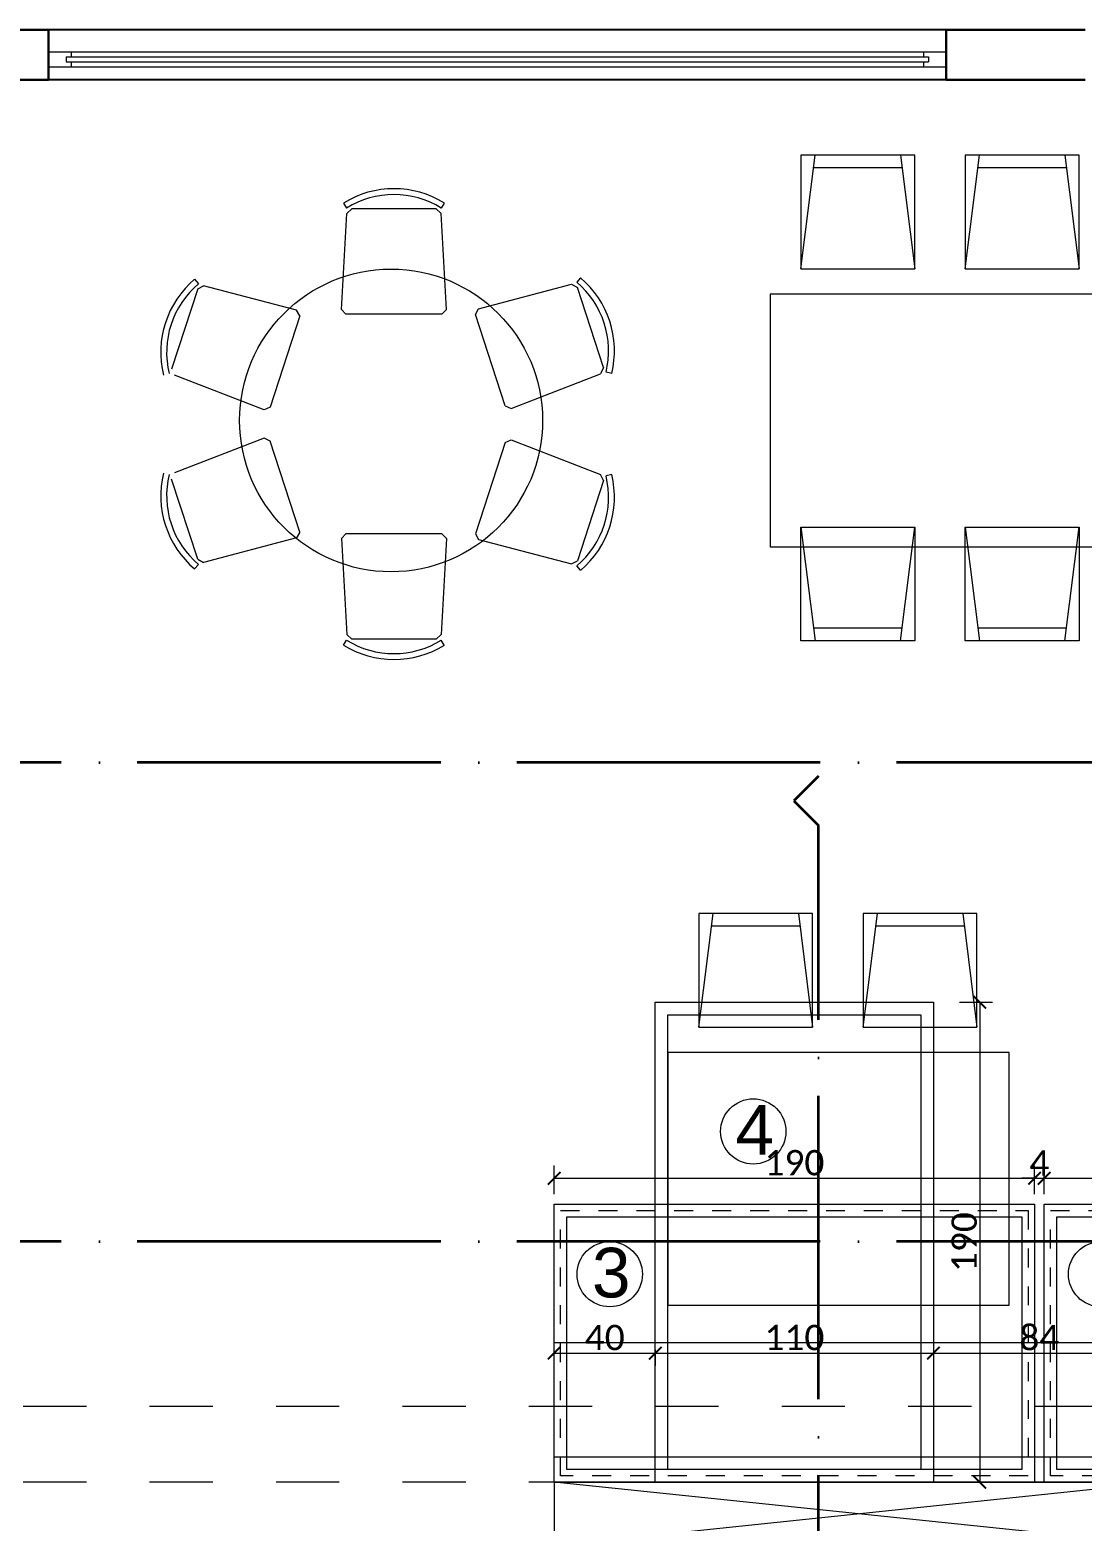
# Model space of a CAD drawing. Header units: centimetres. Extents: x -26724 to 60145, y -23645 to 6771.
# Drawn here: x -10693 to -10277, y 2288 to 2879 of the extents above; entities that cross this region are included whole.
import ezdxf

# ---------------------------------------------------------------- set-up
doc = ezdxf.new("R2010")
doc.units = ezdxf.units.CM
for name, pattern in [('ACAD_ISO04W100', [30, 24, -3, 0, -3]), ('AUSGEZOGEN', [0]), ('DALEKOVOD_VN', [5, 2.5, -2.5])]:
    doc.linetypes.add(name, pattern=pattern)
doc.layers.add('2.IZGLED', color=7, linetype='Continuous', lineweight=13)
doc.layers.add('4.KOTE', color=88, linetype='Continuous', lineweight=15)
doc.layers.add('3.IZGLED 2', color=7, linetype='Continuous', lineweight=9, true_color=0x4a4a4a)
doc.layers.add('IZGLED 2', color=253, linetype='Continuous', lineweight=9, true_color=0x828282)
doc.styles.add('0.15', font='arial.ttf', dxfattribs={"height": 0.15})
doc.styles.get("Standard").update_dxf_attribs({"font": 'calibri.ttf'})
doc.dimstyles.new('ja 1 50', dxfattribs={"dimtxt": 10, "dimasz": 5, "dimexe": 5, "dimexo": 5, "dimgap": 1, "dimtad": 1, "dimdec": 0, "dimtxsty": 'Standard', "dimblk": 'ARCHTICK', "dimcen": 2.5, "dimclrd": 256, "dimclrt": 7, "dimadec": 0, "dimazin": 0, "dimtfac": 1, "dimtdec": 0, "dimtix": 1, "dimtmove": 1, "dimatfit": 3, "dimldrblk": 'ARCHTICK', "dimfxl": 10, "dimfxlon": 1, "dimlwd": 0, "dimlwe": 9, "dimarcsym": 0})

# ---------------------------------------------------------------- blocks, each defined once
blk = doc.blocks.new('_ArchTick')
at = {"color": 0, "linetype": 'ByBlock', "const_width": 0.15}
blk.add_lwpolyline([(-0.5, -0.5), (0.5, 0.5)], dxfattribs=at)
blk = doc.blocks.new('*D1855')
at = {"layer": '4.KOTE', "color": 0, "lineweight": 9, "transparency": 16777216}
for p, q in [((-10485.73, 2417.92), (-10485.73, 2429.16)), ((-10295.73, 2417.92), (-10295.73, 2429.16))]:
    blk.add_line(p, q, dxfattribs=at)
at = {"layer": '4.KOTE', "lineweight": 0, "transparency": 16777216}
blk.add_line((-10485.73, 2424.16), (-10295.73, 2424.16), dxfattribs=at)
at = {"layer": 'Defpoints', "color": 0, "transparency": 16777216}
for p in [(-10295.73, 2424.16), (-10485.73, 2413.89, 13.5), (-10295.73, 2413.89, 13.5)]:
    blk.add_point(p, dxfattribs=at)
at = {"layer": '4.KOTE', "lineweight": 0, "transparency": 16777216, "xscale": 5, "yscale": 5, "zscale": 5, "rotation": 180}
blk.add_blockref('_ArchTick', (-10485.73, 2424.16), dxfattribs=at)
at = {"layer": '4.KOTE', "lineweight": 0, "transparency": 16777216, "xscale": 5, "yscale": 5, "zscale": 5}
blk.add_blockref('_ArchTick', (-10295.73, 2424.16), dxfattribs=at)
at = {"layer": '4.KOTE', "color": 7, "transparency": 16777216, "insert": (-10390.73, 2430.28), "char_height": 10, "attachment_point": 5}
blk.add_mtext('190', dxfattribs=at)
blk = doc.blocks.new('*D1856')
at = {"layer": '4.KOTE', "color": 0, "lineweight": 9, "transparency": 16777216}
for p, q in [((-10295.73, 2417.92), (-10295.73, 2429.16)), ((-10291.98, 2417.92), (-10291.98, 2429.16))]:
    blk.add_line(p, q, dxfattribs=at)
at = {"layer": '4.KOTE', "lineweight": 0, "transparency": 16777216}
for p, q in [((-10295.73, 2424.16), (-10300.73, 2424.16)), ((-10295.73, 2424.16), (-10291.98, 2424.16)), ((-10291.98, 2424.16), (-10286.98, 2424.16))]:
    blk.add_line(p, q, dxfattribs=at)
at = {"layer": 'Defpoints', "color": 0, "transparency": 16777216}
for p in [(-10291.98, 2424.16), (-10295.73, 2413.89, 13.5), (-10291.98, 2413.89, 13.5)]:
    blk.add_point(p, dxfattribs=at)
at = {"layer": '4.KOTE', "lineweight": 0, "transparency": 16777216, "xscale": 5, "yscale": 5, "zscale": 5}
blk.add_blockref('_ArchTick', (-10295.73, 2424.16), dxfattribs=at)
at = {"layer": '4.KOTE', "lineweight": 0, "transparency": 16777216, "xscale": 5, "yscale": 5, "zscale": 5, "rotation": 180}
blk.add_blockref('_ArchTick', (-10291.98, 2424.16), dxfattribs=at)
at = {"layer": '4.KOTE', "color": 7, "transparency": 16777216, "insert": (-10293.86, 2430.18), "char_height": 10, "attachment_point": 5}
blk.add_mtext('4', dxfattribs=at)
blk = doc.blocks.new('*D1857')
at = {"layer": '4.KOTE', "color": 0, "lineweight": 9, "transparency": 16777216}
for p, q in [((-10291.98, 2417.92), (-10291.98, 2429.16)), ((-10101.98, 2417.92), (-10101.98, 2429.16))]:
    blk.add_line(p, q, dxfattribs=at)
at = {"layer": '4.KOTE', "lineweight": 0, "transparency": 16777216}
blk.add_line((-10291.98, 2424.16), (-10101.98, 2424.16), dxfattribs=at)
at = {"layer": 'Defpoints', "color": 0, "transparency": 16777216}
for p in [(-10101.98, 2424.16), (-10291.98, 2413.89, 13.5), (-10101.98, 2413.89, 13.5)]:
    blk.add_point(p, dxfattribs=at)
at = {"layer": '4.KOTE', "lineweight": 0, "transparency": 16777216, "xscale": 5, "yscale": 5, "zscale": 5, "rotation": 180}
blk.add_blockref('_ArchTick', (-10291.98, 2424.16), dxfattribs=at)
at = {"layer": '4.KOTE', "lineweight": 0, "transparency": 16777216, "xscale": 5, "yscale": 5, "zscale": 5}
blk.add_blockref('_ArchTick', (-10101.98, 2424.16), dxfattribs=at)
at = {"layer": '4.KOTE', "color": 7, "transparency": 16777216, "insert": (-10196.98, 2430.28), "char_height": 10, "attachment_point": 5}
blk.add_mtext('190', dxfattribs=at)
blk = doc.blocks.new('*D1864')
at = {"layer": '4.KOTE', "color": 0, "lineweight": 9, "transparency": 16777216}
for p, q in [((-10325.41, 2493.89), (-10312.44, 2493.89)), ((-10325.41, 2303.89), (-10312.44, 2303.89))]:
    blk.add_line(p, q, dxfattribs=at)
at = {"layer": '4.KOTE', "lineweight": 0, "transparency": 16777216}
blk.add_line((-10317.44, 2493.89), (-10317.44, 2303.89), dxfattribs=at)
at = {"layer": 'Defpoints', "color": 0, "transparency": 16777216}
for p in [(-10335.73, 2493.89, 13.5), (-10335.73, 2303.89, 13.5), (-10317.44, 2303.89)]:
    blk.add_point(p, dxfattribs=at)
at = {"layer": '4.KOTE', "lineweight": 0, "transparency": 16777216, "xscale": 5, "yscale": 5, "zscale": 5}
for p, rotation in [((-10317.44, 2493.89), 90), ((-10317.44, 2303.89), 270)]:
    blk.add_blockref('_ArchTick', p, dxfattribs=dict(at, rotation=rotation))
at = {"layer": '4.KOTE', "color": 7, "transparency": 16777216, "insert": (-10323.56, 2398.89), "char_height": 10, "attachment_point": 5, "rotation": 90}
blk.add_mtext('190', dxfattribs=at)
blk = doc.blocks.new('*D1869')
at = {"layer": '4.KOTE', "color": 0, "lineweight": 9, "transparency": 16777216}
for p, q in [((-10485.73, 2348.72), (-10485.73, 2359.96)), ((-10445.73, 2348.72), (-10445.73, 2359.96))]:
    blk.add_line(p, q, dxfattribs=at)
at = {"layer": '4.KOTE', "lineweight": 0, "transparency": 16777216}
blk.add_line((-10485.73, 2354.96), (-10445.73, 2354.96), dxfattribs=at)
at = {"layer": 'Defpoints', "color": 0, "transparency": 16777216}
for p in [(-10445.73, 2354.96), (-10485.73, 2344.69, 13.5), (-10445.73, 2344.69, 13.5)]:
    blk.add_point(p, dxfattribs=at)
at = {"layer": '4.KOTE', "lineweight": 0, "transparency": 16777216, "xscale": 5, "yscale": 5, "zscale": 5, "rotation": 180}
blk.add_blockref('_ArchTick', (-10485.73, 2354.96), dxfattribs=at)
at = {"layer": '4.KOTE', "lineweight": 0, "transparency": 16777216, "xscale": 5, "yscale": 5, "zscale": 5}
blk.add_blockref('_ArchTick', (-10445.73, 2354.96), dxfattribs=at)
at = {"layer": '4.KOTE', "color": 7, "transparency": 16777216, "insert": (-10465.73, 2361.08), "char_height": 10, "attachment_point": 5}
blk.add_mtext('40', dxfattribs=at)
blk = doc.blocks.new('*D1870')
at = {"layer": '4.KOTE', "color": 0, "lineweight": 9, "transparency": 16777216}
for p, q in [((-10445.73, 2356.2), (-10445.73, 2349.96)), ((-10335.73, 2356.2), (-10335.73, 2349.96))]:
    blk.add_line(p, q, dxfattribs=at)
at = {"layer": '4.KOTE', "lineweight": 0, "transparency": 16777216}
blk.add_line((-10445.73, 2354.96), (-10335.73, 2354.96), dxfattribs=at)
at = {"layer": 'Defpoints', "color": 0, "transparency": 16777216}
for p in [(-10445.73, 2358.98, 13.5), (-10335.73, 2358.98, 13.5), (-10335.73, 2354.96)]:
    blk.add_point(p, dxfattribs=at)
at = {"layer": '4.KOTE', "lineweight": 0, "transparency": 16777216, "xscale": 5, "yscale": 5, "zscale": 5, "rotation": 180}
blk.add_blockref('_ArchTick', (-10445.73, 2354.96), dxfattribs=at)
at = {"layer": '4.KOTE', "lineweight": 0, "transparency": 16777216, "xscale": 5, "yscale": 5, "zscale": 5}
blk.add_blockref('_ArchTick', (-10335.73, 2354.96), dxfattribs=at)
at = {"layer": '4.KOTE', "color": 7, "transparency": 16777216, "insert": (-10390.73, 2361.08), "char_height": 10, "attachment_point": 5}
blk.add_mtext('110', dxfattribs=at)
blk = doc.blocks.new('*D1871')
at = {"layer": '4.KOTE', "color": 0, "lineweight": 9, "transparency": 16777216}
for p, q in [((-10335.73, 2356.2), (-10335.73, 2349.96)), ((-10251.98, 2349.69), (-10251.98, 2359.96))]:
    blk.add_line(p, q, dxfattribs=at)
at = {"layer": '4.KOTE', "lineweight": 0, "transparency": 16777216}
blk.add_line((-10335.73, 2354.96), (-10251.98, 2354.96), dxfattribs=at)
at = {"layer": 'Defpoints', "color": 0, "transparency": 16777216}
for p in [(-10335.73, 2358.98, 13.5), (-10251.98, 2354.96), (-10251.98, 2346.11, 13.5)]:
    blk.add_point(p, dxfattribs=at)
at = {"layer": '4.KOTE', "lineweight": 0, "transparency": 16777216, "xscale": 5, "yscale": 5, "zscale": 5, "rotation": 180}
blk.add_blockref('_ArchTick', (-10335.73, 2354.96), dxfattribs=at)
at = {"layer": '4.KOTE', "lineweight": 0, "transparency": 16777216, "xscale": 5, "yscale": 5, "zscale": 5}
blk.add_blockref('_ArchTick', (-10251.98, 2354.96), dxfattribs=at)
at = {"layer": '4.KOTE', "color": 7, "transparency": 16777216, "insert": (-10293.86, 2361.08), "char_height": 10, "attachment_point": 5}
blk.add_mtext('84', dxfattribs=at)

msp = doc.modelspace()

# ---------------------------------------------------------------- linework, layer by layer
at = {"layer": '2.IZGLED', "color": 241, "ltscale": 12, "true_color": 0xf7abae, "elevation": 13.5}
for points in [[(-10335.73, 2303.89), (-10445.73, 2303.89), (-10445.73, 2493.89), (-10335.73, 2493.89)], [(-10340.73, 2308.89), (-10440.73, 2308.89), (-10440.73, 2488.89), (-10340.73, 2488.89)]]:
    msp.add_lwpolyline(points, close=True, dxfattribs=at)
at = {"layer": '2.IZGLED', "color": 116, "ltscale": 12, "true_color": 0x136734, "elevation": 13.5}
for points in [[(-10295.73, 2413.89), (-10295.73, 2303.89), (-10485.73, 2303.89), (-10485.73, 2413.89)], [(-10300.73, 2408.89), (-10300.73, 2308.89), (-10480.73, 2308.89), (-10480.73, 2408.89)], [(-10101.98, 2413.89), (-10101.98, 2303.89), (-10291.98, 2303.89), (-10291.98, 2413.89)], [(-10106.98, 2408.89), (-10106.98, 2308.89), (-10286.98, 2308.89), (-10286.98, 2408.89)]]:
    msp.add_lwpolyline(points, close=True, dxfattribs=at)
at = {"layer": '2.IZGLED', "color": 1, "linetype": 'DALEKOVOD_VN', "ltscale": 3, "elevation": 13.5}
for points in [[(-10298.23, 2411.39), (-10298.23, 2306.39), (-10483.23, 2306.39), (-10483.23, 2411.39)], [(-10104.48, 2411.39), (-10104.48, 2306.39), (-10289.48, 2306.39), (-10289.48, 2411.39)]]:
    msp.add_lwpolyline(points, close=True, dxfattribs=at)
at = {"layer": '3.IZGLED 2', "lineweight": 30}
for p, q in [((-10685.73, 2878.67, 13.5), (-10990.45, 2878.67, 13.5)), ((-10685.73, 2858.89, 13.5), (-10685.73, 2878.67, 13.5)), ((-10275.73, 2878.67, 13.5), (-10330.73, 2878.67, 13.5)), ((-10330.73, 2858.89, 13.5), (-10330.73, 2878.67, 13.5)), ((-10975.73, 2858.89, 13.5), (-10685.73, 2858.89, 13.5)), ((-10330.73, 2858.89, 13.5), (-10275.73, 2858.89, 13.5))]:
    msp.add_line(p, q, dxfattribs=at)
at = {"layer": '3.IZGLED 2', "lineweight": 25, "ltscale": 12}
for p, q in [((-10330.73, 2878.67, 13.5), (-10685.73, 2878.67, 13.5)), ((-10330.73, 2858.89, 13.5), (-10685.73, 2858.89, 13.5))]:
    msp.add_line(p, q, dxfattribs=at)
at = {"layer": '3.IZGLED 2'}
for p, q in [((-10685.73, 2870, 13.5), (-10330.73, 2870, 13.5)), ((-10676.73, 2870, 13.5), (-10676.73, 2868, 13.5)), ((-10339.73, 2870, 13.5), (-10339.73, 2868, 13.5)), ((-10685.73, 2864, 13.5), (-10330.73, 2864, 13.5)), ((-10678.73, 2868, 13.5), (-10337.73, 2868, 13.5)), ((-10678.73, 2868, 13.5), (-10678.73, 2866, 13.5)), ((-10678.73, 2866, 13.5), (-10337.73, 2866, 13.5)), ((-10676.73, 2866, 13.5), (-10676.73, 2864, 13.5)), ((-10339.73, 2866, 13.5), (-10339.73, 2864, 13.5)), ((-10337.73, 2868, 13.5), (-10337.73, 2866, 13.5)), ((-10245.73, 2278.89, 13.5), (-10485.73, 2303.89, 13.5)), ((-10485.73, 2278.89, 13.5), (-10245.73, 2303.89, 13.5))]:
    msp.add_line(p, q, dxfattribs=at)
at = {"layer": '3.IZGLED 2', "linetype": 'AUSGEZOGEN', "transparency": 33554687}
for p, q in [((-10388.15, 2784.08, 13.5), (-10382.51, 2829.08, 13.5)), ((-10388.13, 2829.08, 13.5), (-10388.15, 2784.08, 13.5)), ((-10343.13, 2829.06, 13.5), (-10388.13, 2829.08, 13.5)), ((-10388.13, 2829.08, 13.5), (-10388.13, 2829.08, 13.5)), ((-10348.76, 2829.07, 13.5), (-10343.15, 2784.06, 13.5)), ((-10343.15, 2784.06, 13.5), (-10343.13, 2829.06, 13.5)), ((-10323.15, 2784.08, 13.5), (-10317.51, 2829.08, 13.5)), ((-10323.13, 2829.08, 13.5), (-10323.15, 2784.08, 13.5)), ((-10278.13, 2829.06, 13.5), (-10323.13, 2829.08, 13.5)), ((-10323.13, 2829.08, 13.5), (-10323.13, 2829.08, 13.5)), ((-10283.76, 2829.07, 13.5), (-10278.15, 2784.06, 13.5)), ((-10278.15, 2784.06, 13.5), (-10278.13, 2829.06, 13.5)), ((-10348.13, 2824.07, 13.5), (-10383.13, 2824.08, 13.5)), ((-10283.13, 2824.07, 13.5), (-10318.13, 2824.08, 13.5)), ((-10569.03, 2810.11, 13.5), (-10567.81, 2808.14, 13.5)), ((-10529.18, 2810.11, 13.5), (-10530.4, 2808.14, 13.5)), ((-10569.84, 2767.98, 13.5), (-10567.73, 2805.95, 13.5)), ((-10567.73, 2805.95, 13.5), (-10565.78, 2807.8, 13.5)), ((-10532.44, 2807.8, 13.5), (-10565.78, 2807.8, 13.5)), ((-10532.44, 2807.8, 13.5), (-10530.49, 2805.95, 13.5)), ((-10528.38, 2767.98, 13.5), (-10530.49, 2805.95, 13.5)), ((-10627.91, 2779.94, 13.5), (-10626.41, 2778.17, 13.5)), ((-10475.3, 2780.51, 13.5), (-10476.8, 2778.74, 13.5)), ((-10388.15, 2784.08, 13.5), (-10343.15, 2784.06, 13.5)), ((-10323.15, 2784.08, 13.5), (-10278.15, 2784.06, 13.5)), ((-10626.72, 2776.12, 13.5), (-10637.02, 2744.42, 13.5)), ((-10626.72, 2776.12, 13.5), (-10624.36, 2777.41, 13.5)), ((-10587.59, 2767.68, 13.5), (-10624.36, 2777.41, 13.5)), ((-10515.62, 2768.26, 13.5), (-10478.85, 2777.99, 13.5)), ((-10478.85, 2777.99, 13.5), (-10476.49, 2776.7, 13.5)), ((-10466.19, 2745, 13.5), (-10476.49, 2776.7, 13.5)), ((-10516.83, 2766.03, 13.5), (-10515.62, 2768.26, 13.5)), ((-10586.38, 2765.45, 13.5), (-10598.11, 2729.34, 13.5)), ((-10586.38, 2765.45, 13.5), (-10587.59, 2767.68, 13.5)), ((-10568.09, 2766.13, 13.5), (-10569.84, 2767.98, 13.5)), ((-10530.13, 2766.13, 13.5), (-10568.09, 2766.13, 13.5)), ((-10530.13, 2766.13, 13.5), (-10528.38, 2767.98, 13.5)), ((-10505.1, 2729.92, 13.5), (-10516.83, 2766.03, 13.5)), ((-10466.19, 2745, 13.5), (-10467.35, 2742.57, 13.5)), ((-10600.41, 2728.25, 13.5), (-10635.86, 2741.99, 13.5)), ((-10502.8, 2728.83, 13.5), (-10467.35, 2742.57, 13.5)), ((-10462.98, 2742.6, 13.5), (-10465.23, 2743.16, 13.5)), ((-10598.11, 2729.34, 13.5), (-10600.41, 2728.25, 13.5)), ((-10505.1, 2729.92, 13.5), (-10502.8, 2728.83, 13.5)), ((-10600.41, 2717.02, 13.5), (-10635.86, 2703.28, 13.5)), ((-10598.11, 2715.93, 13.5), (-10600.41, 2717.02, 13.5)), ((-10586.38, 2679.82, 13.5), (-10598.11, 2715.93, 13.5)), ((-10505.1, 2715.35, 13.5), (-10516.83, 2679.25, 13.5)), ((-10505.1, 2715.35, 13.5), (-10502.8, 2716.44, 13.5)), ((-10502.8, 2716.44, 13.5), (-10467.35, 2702.7, 13.5)), ((-10626.72, 2669.15, 13.5), (-10637.02, 2700.85, 13.5)), ((-10466.19, 2700.27, 13.5), (-10476.49, 2668.57, 13.5)), ((-10466.19, 2700.27, 13.5), (-10467.35, 2702.7, 13.5)), ((-10462.98, 2702.67, 13.5), (-10465.23, 2702.11, 13.5)), ((-10586.38, 2679.82, 13.5), (-10587.59, 2677.59, 13.5)), ((-10388.15, 2681.84, 13.5), (-10343.15, 2681.86, 13.5)), ((-10388.15, 2681.84, 13.5), (-10382.51, 2636.84, 13.5)), ((-10388.13, 2636.84, 13.5), (-10388.15, 2681.84, 13.5)), ((-10348.76, 2636.86, 13.5), (-10343.15, 2681.86, 13.5)), ((-10343.15, 2681.86, 13.5), (-10343.13, 2636.86, 13.5)), ((-10323.15, 2681.84, 13.5), (-10278.15, 2681.86, 13.5)), ((-10323.15, 2681.84, 13.5), (-10317.51, 2636.84, 13.5)), ((-10323.13, 2636.84, 13.5), (-10323.15, 2681.84, 13.5)), ((-10283.76, 2636.86, 13.5), (-10278.15, 2681.86, 13.5)), ((-10278.15, 2681.86, 13.5), (-10278.13, 2636.86, 13.5)), ((-10587.59, 2677.59, 13.5), (-10624.36, 2667.86, 13.5)), ((-10568.09, 2679.14, 13.5), (-10569.84, 2677.29, 13.5)), ((-10569.84, 2677.29, 13.5), (-10567.73, 2639.32, 13.5)), ((-10530.13, 2679.14, 13.5), (-10568.09, 2679.14, 13.5)), ((-10528.38, 2677.29, 13.5), (-10530.49, 2639.32, 13.5)), ((-10530.13, 2679.14, 13.5), (-10528.38, 2677.29, 13.5)), ((-10516.83, 2679.25, 13.5), (-10515.62, 2677.01, 13.5)), ((-10515.62, 2677.01, 13.5), (-10478.85, 2667.28, 13.5)), ((-10626.72, 2669.15, 13.5), (-10624.36, 2667.86, 13.5)), ((-10478.85, 2667.28, 13.5), (-10476.49, 2668.57, 13.5)), ((-10627.91, 2665.33, 13.5), (-10626.41, 2667.1, 13.5)), ((-10475.3, 2664.76, 13.5), (-10476.8, 2666.53, 13.5)), ((-10567.73, 2639.32, 13.5), (-10565.78, 2637.47, 13.5)), ((-10532.44, 2637.47, 13.5), (-10530.49, 2639.32, 13.5)), ((-10348.13, 2641.86, 13.5), (-10383.13, 2641.84, 13.5)), ((-10283.13, 2641.86, 13.5), (-10318.13, 2641.84, 13.5)), ((-10569.03, 2635.16, 13.5), (-10567.81, 2637.13, 13.5)), ((-10532.44, 2637.47, 13.5), (-10565.78, 2637.47, 13.5)), ((-10529.18, 2635.16, 13.5), (-10530.4, 2637.13, 13.5)), ((-10343.13, 2636.86, 13.5), (-10388.13, 2636.84, 13.5)), ((-10388.13, 2636.84, 13.5), (-10388.13, 2636.84, 13.5)), ((-10278.13, 2636.86, 13.5), (-10323.13, 2636.84, 13.5)), ((-10323.13, 2636.84, 13.5), (-10323.13, 2636.84, 13.5)), ((-10428.54, 2528.92, 13.5), (-10428.56, 2483.92, 13.5)), ((-10428.56, 2483.92, 13.5), (-10422.91, 2528.91, 13.5)), ((-10383.54, 2528.9, 13.5), (-10428.54, 2528.92, 13.5)), ((-10428.54, 2528.92, 13.5), (-10428.54, 2528.92, 13.5)), ((-10389.16, 2528.9, 13.5), (-10383.56, 2483.9, 13.5)), ((-10383.56, 2483.9, 13.5), (-10383.54, 2528.9, 13.5)), ((-10363.54, 2528.92, 13.5), (-10363.56, 2483.92, 13.5)), ((-10363.56, 2483.92, 13.5), (-10357.91, 2528.91, 13.5)), ((-10318.54, 2528.9, 13.5), (-10363.54, 2528.92, 13.5)), ((-10363.54, 2528.92, 13.5), (-10363.54, 2528.92, 13.5)), ((-10324.16, 2528.9, 13.5), (-10318.56, 2483.9, 13.5)), ((-10318.56, 2483.9, 13.5), (-10318.54, 2528.9, 13.5)), ((-10388.54, 2523.9, 13.5), (-10423.54, 2523.91, 13.5)), ((-10323.54, 2523.9, 13.5), (-10358.54, 2523.91, 13.5)), ((-10428.56, 2483.92, 13.5), (-10383.56, 2483.9, 13.5)), ((-10363.56, 2483.92, 13.5), (-10318.56, 2483.9, 13.5))]:
    msp.add_line(p, q, dxfattribs=at)
at = {"layer": '3.IZGLED 2', "transparency": 33554687}
for p, q in [((-9520.73, 2358.98, 13.5), (-10485.73, 2358.98, 13.5)), ((-10485.73, 2303.89, 13.5), (-10485.73, 2358.98, 13.5)), ((-10485.73, 2313.96, 13.5), (-9520.73, 2313.96, 13.5))]:
    msp.add_line(p, q, dxfattribs=at)
at = {"layer": '3.IZGLED 2', "color": 4, "linetype": 'DALEKOVOD_VN', "ltscale": 10}
for p, q in [((-9520.73, 2333.89, 13.5), (-10975.73, 2333.89, 13.5)), ((-9520.73, 2303.89, 13.5), (-10975.73, 2303.89, 13.5))]:
    msp.add_line(p, q, dxfattribs=at)
at = {"layer": '3.IZGLED 2', "linetype": 'AUSGEZOGEN', "lineweight": 18, "transparency": 33554687}
msp.add_line((-10485.73, 2303.89, 13.5), (-9520.73, 2303.89, 13.5), dxfattribs=at)
at = {"layer": '3.IZGLED 2', "elevation": 13.5}
for points in [[(-10265.32, 2674.08), (-10265.32, 2774.08), (-10400.32, 2774.08), (-10400.32, 2674.08), (-10265.32, 2674.08)], [(-10305.73, 2373.91), (-10305.73, 2473.91), (-10440.73, 2473.91), (-10440.73, 2373.91), (-10305.73, 2373.91)], [(-10245.73, 2303.89), (-10485.73, 2303.89), (-10485.73, 2278.89), (-10245.73, 2278.89), (-10245.73, 2303.89)]]:
    msp.add_lwpolyline(points, dxfattribs=at)
at = {"layer": '3.IZGLED 2', "linetype": 'AUSGEZOGEN', "transparency": 33554687}
msp.add_circle((-10550.22, 2724.08, 13.5), 59.9, dxfattribs=at)
for centre, radius, start, end in [((-10549.1, 2777.97, 13.5), 37.82, 58.19737, 121.80263), ((-10549.1, 2777.97, 13.5), 35.5, 58.19737, 121.80263), ((-10603.5, 2751.06, 13.5), 37.82, 130.19737, 193.80263), ((-10499.71, 2751.63, 13.5), 37.82, 346.19737, 49.80263), ((-10603.5, 2751.06, 13.5), 35.5, 130.19737, 193.80263), ((-10499.71, 2751.63, 13.5), 35.5, 346.19737, 49.80263), ((-10603.5, 2694.21, 13.5), 37.82, 166.19737, 229.80263), ((-10603.5, 2694.21, 13.5), 35.5, 166.19737, 229.80263), ((-10499.71, 2693.64, 13.5), 35.5, 310.19737, 13.80263), ((-10499.71, 2693.64, 13.5), 37.82, 310.19737, 13.80263), ((-10549.1, 2667.3, 13.5), 37.82, 238.19737, 301.80263), ((-10549.1, 2667.3, 13.5), 35.5, 238.19737, 301.80263)]:
    msp.add_arc(centre, radius, start, end, dxfattribs=at)
at = {"layer": '4.KOTE', "color": 3}
for centre in [(-10406.99, 2442.7, 13.5), (-10463.76, 2386.2, 13.5), (-10269.44, 2386.2, 13.5)]:
    msp.add_circle(centre, 12.91, dxfattribs=at)
at = {"layer": 'IZGLED 2', "color": 32, "linetype": 'ACAD_ISO04W100', "lineweight": 35, "ltscale": 5}
for p, q in [((-9329.8, 2588.67), (-11182.08, 2588.67)), ((-10381.21, 2186.7, 13.5), (-10381.21, 2563.71, 13.5)), ((-9329.8, 2399.11), (-11182.08, 2399.11))]:
    msp.add_line(p, q, dxfattribs=at)
at = {"layer": 'IZGLED 2', "color": 32, "lineweight": 35}
for p, q in [((-10381.21, 2583.25, 13.5), (-10390.98, 2573.48, 13.5)), ((-10390.98, 2573.48, 13.5), (-10381.21, 2563.71, 13.5))]:
    msp.add_line(p, q, dxfattribs=at)
at = {"layer": 'IZGLED 2', "elevation": 13.5}
msp.add_lwpolyline([(-10305.73, 2373.91), (-10305.73, 2473.91), (-10440.73, 2473.91), (-10440.73, 2373.91), (-10305.73, 2373.91)], dxfattribs=at)

# ---------------------------------------------------------------- texts
at = {"layer": 'IZGLED 2', "color": 3, "style": '0.15'}
for s, p in [('4', (-10414.02, 2433.51, 13.5)), ('3', (-10470.79, 2377.01, 13.5))]:
    msp.add_text(s, height=19.65, dxfattribs=at).set_placement(p)

# ---------------------------------------------------------------- dimensions: what is measured, and where the dimension line sits
at = {"layer": '4.KOTE'}
dim = msp.add_linear_dim(base=(-10317.44, 2303.89), p1=(-10335.73, 2493.89, 13.5), p2=(-10335.73, 2303.89, 13.5), angle=90, dimstyle='ja 1 50', dxfattribs=at)
dim.commit()
dim.dimension.update_dxf_attribs({"geometry": '*D1864', "text_midpoint": (-10323.56, 2398.89)})
for base, p1, p2, picture, middle in [((-10295.73, 2424.16), (-10485.73, 2413.89, 13.5), (-10295.73, 2413.89, 13.5), '*D1855', (-10390.73, 2430.28)), ((-10291.98, 2424.16), (-10295.73, 2413.89, 13.5), (-10291.98, 2413.89, 13.5), '*D1856', (-10293.86, 2430.18)), ((-10101.98, 2424.16), (-10291.98, 2413.89, 13.5), (-10101.98, 2413.89, 13.5), '*D1857', (-10196.98, 2430.28)), ((-10445.73, 2354.96), (-10485.73, 2344.69, 13.5), (-10445.73, 2344.69, 13.5), '*D1869', (-10465.73, 2361.08)), ((-10335.73, 2354.96), (-10445.73, 2358.98, 13.5), (-10335.73, 2358.98, 13.5), '*D1870', (-10390.73, 2361.08)), ((-10251.98, 2354.96), (-10335.73, 2358.98, 13.5), (-10251.98, 2346.11, 13.5), '*D1871', (-10293.86, 2361.08))]:
    dim = msp.add_linear_dim(base=base, p1=p1, p2=p2, dimstyle='ja 1 50', dxfattribs=at)
    dim.commit()
    dim.dimension.update_dxf_attribs({"geometry": picture, "text_midpoint": middle})

doc.saveas('drawing.dxf')
